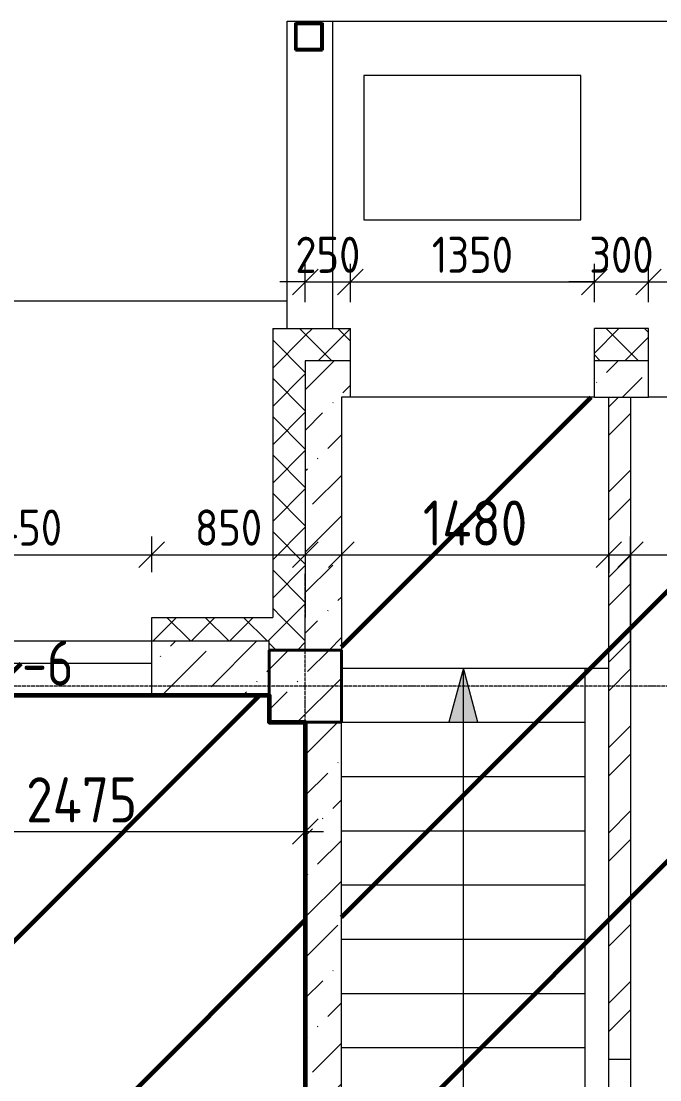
# Model space of a CAD drawing. Header units: millimetres. Extents: x -56773 to 323062, y -262288 to 76460.
# Drawn here: x 8511 to 12046, y -41638 to -35780 of the extents above; entities that cross this region are included whole.
import ezdxf

# ---------------------------------------------------------------- set-up
doc = ezdxf.new("R2010")
doc.units = ezdxf.units.MM
doc.linetypes.add('ADSK_Линия сетки', pattern=[25, 20, -2.5, 0, -2.5])
for name, color, linetype, lineweight in [('1.1) Шлифовка потолка', 5, 'Continuous', 60), ('3.1 Штукатурка внешн стен', 5, 'Continuous', 60), ('Лестницы', 7, 'Continuous', 9), ('Марки', 7, 'Continuous', 20), ('Несущие колонны', 7, 'Continuous', 18), ('Оси', 7, 'Continuous', 9), ('Перекрытие', 7, 'Continuous', 18), ('Размеры', 7, 'Continuous', 9), ('Стены внутренние', 7, 'Continuous', 18), ('Стены наружные', 7, 'Continuous', 18), ('Стены несущие', 7, 'Continuous', 30), ('Стены отделка', 7, 'Continuous', 30), ('Стены штриховка', 7, 'Continuous', 9), ('Стрелки вверх', 7, 'Continuous', 18)]:
    doc.layers.add(name, color=color, linetype=linetype, lineweight=lineweight)
doc.styles.add('GOST Common_2', font='', dxfattribs={"width": 0.9, "height": 250})
doc.styles.add('GOST Common_3', font='', dxfattribs={"width": 0.9, "height": 200})
doc.styles.add('GOST Common_5', font='', dxfattribs={"width": 0.85, "height": 250})
doc.styles.get('GOST Common_2').set_extended_font_data('GOST Common')
doc.styles.get('GOST Common_3').set_extended_font_data('GOST Common')
doc.styles.get('GOST Common_5').set_extended_font_data('GOST Common')
doc.dimstyles.new('ADSK_Основной_2_0', dxfattribs={"dimscale": 304.8, "dimtxt": 201.142999, "dimasz": 0.463911, "dimexe": 0.328084, "dimexo": 0.328084, "dimgap": 0.164042, "dimtad": 1, "dimdec": 3, "dimrnd": 0.001, "dimdsep": 46, "dimtxsty": 'GOST Common_3', "dimblk1": 'OBLIQUE', "dimblk2": 'OBLIQUE', "dimsah": 1, "dimcen": 0.09, "dimdle": 0.328084, "dimazin": 2, "dimtfac": 1, "dimtdec": 4, "dimtix": 1, "dimtmove": 0, "dimatfit": 3, "dimfxl": 1, "dimtvp": 1, "dimtolj": 1, "dimtzin": 0, "dimlwd": 20, "dimlwe": 20, "dimarcsym": 2})
doc.dimstyles.new('ADSK_Основной_2_0_3', dxfattribs={"dimscale": 304.8, "dimtxt": 201.142999, "dimasz": 0.463911, "dimexe": 0.328084, "dimexo": 0.328084, "dimgap": 0.164042, "dimtad": 1, "dimdec": 3, "dimrnd": 0.001, "dimdsep": 46, "dimtxsty": 'GOST Common_2', "dimblk1": 'OBLIQUE', "dimblk2": 'OBLIQUE', "dimsah": 1, "dimcen": 0.09, "dimdle": 0.328084, "dimazin": 2, "dimtfac": 1, "dimtdec": 4, "dimtix": 1, "dimtmove": 0, "dimatfit": 3, "dimfxl": 1, "dimtvp": 1, "dimtolj": 1, "dimtzin": 0, "dimlwd": 20, "dimlwe": 20, "dimarcsym": 2})
pattern_1 = [(45, (1283.93, -48864.63), (84.1895, 308.696), [396.875, -79.375, 3.353, -76.022])]
pattern_2 = [(45, (1283.93, -48864.63), (-106.066, 106.066), []), (135, (1283.93, -48864.63), (-106.066, -106.066), [])]

# ---------------------------------------------------------------- blocks, each defined once
blk = doc.blocks.new('ADSK_КолоннаЖБ_Прямоугольная - 400x400 мм-1807143-Кладочный план 1-го этажа')
at = {"layer": 'Несущие колонны', "lineweight": 40}
for p, q in [((-200, 200), (200, 200)), ((-200, -200), (-200, 200)), ((200, 200), (200, -200)), ((200, -200), (-200, -200))]:
    blk.add_line(p, q, dxfattribs=at)
blk = doc.blocks.new('Труба квадратного сечения _ТУ 36-2287-80_-Колонна - труба160x5-3371741-Кладочный план 1-го этажа')
at = {"layer": 'Несущие колонны', "lineweight": 40}
for p, q in [((80, 80), (-70, 80)), ((-70, 80), (-70, -70)), ((-65, -65), (-65, 75)), ((-65, 75), (75, 75)), ((75, 75), (75, -65)), ((80, -70), (80, 80)), ((-70, -70), (80, -70)), ((75, -65), (-65, -65))]:
    blk.add_line(p, q, dxfattribs=at)
blk = doc.blocks.new('_Oblique')
at = {"color": 0, "linetype": 'ByBlock', "lineweight": -2}
blk.add_line((-0.5, -0.5), (0.5, 0.5), dxfattribs=at)
blk = doc.blocks.new('*D4187')
at = {"layer": 'Defpoints', "color": 0, "transparency": 16777216}
for p in [(9233.9, -38732.1), (7783.9, -38911.1), (9233.9, -38929)]:
    blk.add_point(p, dxfattribs=at)
at = {"layer": 'Размеры', "color": 0, "lineweight": 20, "transparency": 16777216}
for p, q in [((7783.9, -38811.1), (7783.9, -38632.1)), ((9233.9, -38829), (9233.9, -38632.1)), ((7683.9, -38732.1), (9333.9, -38732.1))]:
    blk.add_line(p, q, dxfattribs=at)
at = {"layer": 'Размеры', "color": 0, "lineweight": 20, "transparency": 16777216, "xscale": 141.4, "yscale": 141.4, "zscale": 141.4, "rotation": 180}
blk.add_blockref('_Oblique', (7783.9, -38732.1), dxfattribs=at)
at = {"layer": 'Размеры', "color": 0, "lineweight": 20, "transparency": 16777216, "xscale": 141.4, "yscale": 141.4, "zscale": 141.4}
blk.add_blockref('_Oblique', (9233.9, -38732.1), dxfattribs=at)
at = {"layer": 'Размеры', "color": 0, "lineweight": 9, "transparency": 16777216, "insert": (8508.9, -38582.1), "char_height": 200, "width": 580.928, "attachment_point": 5, "style": 'GOST Common_3'}
blk.add_mtext('\\A1;1450', dxfattribs=at)
blk = doc.blocks.new('*D4188')
at = {"layer": 'Defpoints', "color": 0, "transparency": 16777216}
for p in [(10083.9, -38632.1), (10083.9, -38732.1), (9233.9, -38929)]:
    blk.add_point(p, dxfattribs=at)
at = {"layer": 'Размеры', "color": 0, "lineweight": 20, "transparency": 16777216}
for p, q in [((9233.9, -38829), (9233.9, -38632.1)), ((9133.9, -38732.1), (10183.9, -38732.1)), ((10083.9, -38732.1), (10083.9, -38832.1))]:
    blk.add_line(p, q, dxfattribs=at)
at = {"layer": 'Размеры', "color": 0, "lineweight": 20, "transparency": 16777216, "xscale": 141.4, "yscale": 141.4, "zscale": 141.4, "rotation": 180}
blk.add_blockref('_Oblique', (9233.9, -38732.1), dxfattribs=at)
at = {"layer": 'Размеры', "color": 0, "lineweight": 20, "transparency": 16777216, "xscale": 141.4, "yscale": 141.4, "zscale": 141.4}
blk.add_blockref('_Oblique', (10083.9, -38732.1), dxfattribs=at)
at = {"layer": 'Размеры', "color": 0, "lineweight": 9, "transparency": 16777216, "insert": (9658.9, -38582.1), "char_height": 200, "width": 454.106, "attachment_point": 5, "style": 'GOST Common_3'}
blk.add_mtext('\\A1;850', dxfattribs=at)
blk = doc.blocks.new('*D4211')
at = {"layer": 'Defpoints', "color": 0, "transparency": 16777216}
for p in [(10333.9, -37222.5), (10083.9, -37433.8), (10333.9, -37433.8)]:
    blk.add_point(p, dxfattribs=at)
at = {"layer": 'Размеры', "color": 0, "lineweight": 20, "transparency": 16777216}
for p, q in [((10083.9, -37333.8), (10083.9, -37122.5)), ((10333.9, -37333.8), (10333.9, -37122.5)), ((10083.9, -37222.5), (9942.5, -37222.5)), ((10083.9, -37222.5), (10333.9, -37222.5)), ((10333.9, -37222.5), (10475.3, -37222.5))]:
    blk.add_line(p, q, dxfattribs=at)
at = {"layer": 'Размеры', "color": 0, "lineweight": 20, "transparency": 16777216, "xscale": 141.4, "yscale": 141.4, "zscale": 141.4}
blk.add_blockref('_Oblique', (10083.9, -37222.5), dxfattribs=at)
at = {"layer": 'Размеры', "color": 0, "lineweight": 20, "transparency": 16777216, "xscale": 141.4, "yscale": 141.4, "zscale": 141.4, "rotation": 180}
blk.add_blockref('_Oblique', (10333.9, -37222.5), dxfattribs=at)
at = {"layer": 'Размеры', "color": 0, "lineweight": 9, "transparency": 16777216, "insert": (10208.9, -37072.5), "char_height": 200, "width": 454.106, "attachment_point": 5, "style": 'GOST Common_3'}
blk.add_mtext('\\A1;250', dxfattribs=at)
blk = doc.blocks.new('*D4212')
at = {"layer": 'Defpoints', "color": 0, "transparency": 16777216}
for p in [(11683.9, -37222.5), (10333.9, -37433.8), (11683.9, -37433.8)]:
    blk.add_point(p, dxfattribs=at)
at = {"layer": 'Размеры', "color": 0, "lineweight": 20, "transparency": 16777216}
for p, q in [((10333.9, -37333.8), (10333.9, -37122.5)), ((11683.9, -37333.8), (11683.9, -37122.5)), ((10233.9, -37222.5), (11783.9, -37222.5))]:
    blk.add_line(p, q, dxfattribs=at)
at = {"layer": 'Размеры', "color": 0, "lineweight": 20, "transparency": 16777216, "xscale": 141.4, "yscale": 141.4, "zscale": 141.4, "rotation": 180}
blk.add_blockref('_Oblique', (10333.9, -37222.5), dxfattribs=at)
at = {"layer": 'Размеры', "color": 0, "lineweight": 20, "transparency": 16777216, "xscale": 141.4, "yscale": 141.4, "zscale": 141.4}
blk.add_blockref('_Oblique', (11683.9, -37222.5), dxfattribs=at)
at = {"layer": 'Размеры', "color": 0, "lineweight": 9, "transparency": 16777216, "insert": (11008.9, -37072.5), "char_height": 200, "width": 560.473, "attachment_point": 5, "style": 'GOST Common_3'}
blk.add_mtext('\\A1;1350', dxfattribs=at)
blk = doc.blocks.new('*D4213')
at = {"layer": 'Defpoints', "color": 0, "transparency": 16777216}
for p in [(11983.9, -37222.5), (11683.9, -37433.8), (11983.9, -37433.8)]:
    blk.add_point(p, dxfattribs=at)
at = {"layer": 'Размеры', "color": 0, "lineweight": 20, "transparency": 16777216}
for p, q in [((11683.9, -37333.8), (11683.9, -37122.5)), ((11983.9, -37333.8), (11983.9, -37122.5)), ((11683.9, -37222.5), (11542.5, -37222.5)), ((11683.9, -37222.5), (11983.9, -37222.5)), ((11983.9, -37222.5), (12125.3, -37222.5))]:
    blk.add_line(p, q, dxfattribs=at)
at = {"layer": 'Размеры', "color": 0, "lineweight": 20, "transparency": 16777216, "xscale": 141.4, "yscale": 141.4, "zscale": 141.4}
blk.add_blockref('_Oblique', (11683.9, -37222.5), dxfattribs=at)
at = {"layer": 'Размеры', "color": 0, "lineweight": 20, "transparency": 16777216, "xscale": 141.4, "yscale": 141.4, "zscale": 141.4, "rotation": 180}
blk.add_blockref('_Oblique', (11983.9, -37222.5), dxfattribs=at)
at = {"layer": 'Размеры', "color": 0, "lineweight": 9, "transparency": 16777216, "insert": (11833.9, -37072.5), "char_height": 200, "width": 454.106, "attachment_point": 5, "style": 'GOST Common_3'}
blk.add_mtext('\\A1;300', dxfattribs=at)
blk = doc.blocks.new('*D4214')
at = {"layer": 'Defpoints', "color": 0, "transparency": 16777216}
for p in [(13883.9, -37222.5), (11983.9, -37433.8), (13883.9, -37433.8)]:
    blk.add_point(p, dxfattribs=at)
at = {"layer": 'Размеры', "color": 0, "lineweight": 20, "transparency": 16777216}
for p, q in [((11983.9, -37333.8), (11983.9, -37122.5)), ((13883.9, -37333.8), (13883.9, -37122.5)), ((11883.9, -37222.5), (13983.9, -37222.5))]:
    blk.add_line(p, q, dxfattribs=at)
at = {"layer": 'Размеры', "color": 0, "lineweight": 20, "transparency": 16777216, "xscale": 141.4, "yscale": 141.4, "zscale": 141.4, "rotation": 180}
blk.add_blockref('_Oblique', (11983.9, -37222.5), dxfattribs=at)
at = {"layer": 'Размеры', "color": 0, "lineweight": 20, "transparency": 16777216, "xscale": 141.4, "yscale": 141.4, "zscale": 141.4}
blk.add_blockref('_Oblique', (13883.9, -37222.5), dxfattribs=at)
at = {"layer": 'Размеры', "color": 0, "lineweight": 9, "transparency": 16777216, "insert": (12933.9, -37072.5), "char_height": 200, "width": 560.473, "attachment_point": 5, "style": 'GOST Common_3'}
blk.add_mtext('\\A1;1900', dxfattribs=at)
blk = doc.blocks.new('*D3763')
at = {"layer": 'Defpoints', "color": 0, "transparency": 16777216}
for p in [(13683.9, -38632.1), (13683.9, -38732.1), (11883.9, -39459.7)]:
    blk.add_point(p, dxfattribs=at)
at = {"layer": 'Размеры', "color": 0, "lineweight": 20, "transparency": 16777216}
for p, q in [((11883.9, -39359.7), (11883.9, -38632.1)), ((11783.9, -38732.1), (13783.9, -38732.1)), ((13683.9, -38732.1), (13683.9, -38832.1))]:
    blk.add_line(p, q, dxfattribs=at)
at = {"layer": 'Размеры', "color": 0, "lineweight": 20, "transparency": 16777216, "xscale": 141.4, "yscale": 141.4, "zscale": 141.4, "rotation": 180}
blk.add_blockref('_Oblique', (11883.9, -38732.1), dxfattribs=at)
at = {"layer": 'Размеры', "color": 0, "lineweight": 20, "transparency": 16777216, "xscale": 141.4, "yscale": 141.4, "zscale": 141.4}
blk.add_blockref('_Oblique', (13683.9, -38732.1), dxfattribs=at)
at = {"layer": 'Размеры', "color": 0, "lineweight": 9, "transparency": 16777216, "insert": (12783.9, -38557.1), "char_height": 250, "width": 560.473, "attachment_point": 5, "style": 'GOST Common_2'}
blk.add_mtext('\\A1;1800', dxfattribs=at)
blk = doc.blocks.new('*D3764')
at = {"layer": 'Defpoints', "color": 0, "transparency": 16777216}
for p in [(10283.9, -38632.1), (11763.9, -38632.1), (11763.9, -38732.1)]:
    blk.add_point(p, dxfattribs=at)
at = {"layer": 'Размеры', "color": 0, "lineweight": 20, "transparency": 16777216}
for p, q in [((10183.9, -38732.1), (11863.9, -38732.1)), ((10283.9, -38732.1), (10283.9, -38832.1)), ((11763.9, -38732.1), (11763.9, -38832.1))]:
    blk.add_line(p, q, dxfattribs=at)
at = {"layer": 'Размеры', "color": 0, "lineweight": 20, "transparency": 16777216, "xscale": 141.4, "yscale": 141.4, "zscale": 141.4, "rotation": 180}
blk.add_blockref('_Oblique', (10283.9, -38732.1), dxfattribs=at)
at = {"layer": 'Размеры', "color": 0, "lineweight": 20, "transparency": 16777216, "xscale": 141.4, "yscale": 141.4, "zscale": 141.4}
blk.add_blockref('_Oblique', (11763.9, -38732.1), dxfattribs=at)
at = {"layer": 'Размеры', "color": 0, "lineweight": 9, "transparency": 16777216, "insert": (11023.9, -38557.1), "char_height": 250, "width": 580.928, "attachment_point": 5, "style": 'GOST Common_2'}
blk.add_mtext('\\A1;1480', dxfattribs=at)
blk = doc.blocks.new('*D3771')
at = {"layer": 'Defpoints', "color": 0, "transparency": 16777216}
for p in [(7608.9, -40163.9), (10083.9, -40163.9), (10083.9, -40263.9)]:
    blk.add_point(p, dxfattribs=at)
at = {"layer": 'Размеры', "color": 0, "lineweight": 20, "transparency": 16777216}
for p, q in [((7508.9, -40263.9), (10183.9, -40263.9)), ((7608.9, -40263.9), (7608.9, -40363.9)), ((10083.9, -40263.9), (10083.9, -40363.9))]:
    blk.add_line(p, q, dxfattribs=at)
at = {"layer": 'Размеры', "color": 0, "lineweight": 20, "transparency": 16777216, "xscale": 141.4, "yscale": 141.4, "zscale": 141.4, "rotation": 180}
blk.add_blockref('_Oblique', (7608.9, -40263.9), dxfattribs=at)
at = {"layer": 'Размеры', "color": 0, "lineweight": 20, "transparency": 16777216, "xscale": 141.4, "yscale": 141.4, "zscale": 141.4}
blk.add_blockref('_Oblique', (10083.9, -40263.9), dxfattribs=at)
at = {"layer": 'Размеры', "color": 0, "lineweight": 9, "transparency": 16777216, "insert": (8846.4, -40088.9), "char_height": 250, "width": 625.93, "attachment_point": 5, "style": 'GOST Common_2'}
blk.add_mtext('\\A1;2475', dxfattribs=at)

msp = doc.modelspace()

# ---------------------------------------------------------------- hatches: boundary and pattern name
at = {"layer": '1.1) Шлифовка потолка', "transparency": 33554687}
h = msp.add_hatch(dxfattribs=at)
h.set_pattern_fill('ANSI31', color=5, scale=333)
h.set_pattern_definition([(45, (1274.6, 201448.7), (-747.6063, 747.6063), [])])
h.paths.add_polyline_path([(10283.9343, -46060.0624), (13683.9343, -46060.0624), (13683.9343, -37860.0624), (10283.9343, -37860.0624)])
h = msp.add_hatch(dxfattribs=at)
h.set_pattern_fill('ANSI31', color=5, scale=333)
h.paths.add_polyline_path([(43008.9343, -43759.6624), (41008.9343, -43759.6624), (41008.9343, -45259.6624), (41283.9343, -45259.6624), (41308.9343, -45259.6624), (41308.9343, -46034.6624), (43008.9343, -46034.6624)], flags=17)
h.paths.add_polyline_path([(40608.9343, -43934.6624), (38333.9343, -43934.6624), (38333.9343, -44809.6624), (38208.9343, -44809.6624), (38208.9343, -43609.6624), (38333.9343, -43609.6624), (38333.9343, -43634.6624), (40533.9343, -43634.6624), (40533.9343, -43459.6624), (40658.9343, -43459.6624), (40658.9343, -43634.6624), (43008.9343, -43634.6624), (43008.9343, -42359.6624), (40658.9343, -42359.6624), (40658.9343, -42559.6624), (40533.9343, -42559.6624), (40533.9343, -42359.6624), (39633.9343, -42359.6624), (39583.9343, -42359.6624), (39558.9343, -42359.6624), (39558.9343, -42184.6624), (38333.9343, -42184.6624), (38333.9343, -42709.6624), (38208.9343, -42709.6624), (38208.9343, -40784.6624), (38333.9343, -40784.6624), (38333.9343, -42059.6624), (41283.9343, -42059.6624), (41283.9343, -41859.6624), (41333.9343, -41859.6624), (41333.9343, -42059.6624), (43008.9343, -42059.6624), (43008.9343, -40909.6624), (41333.9343, -40909.6624), (41333.9343, -41119.6624), (41283.9343, -41119.6624), (41283.9343, -40709.6624), (41333.9343, -40709.6624), (41333.9343, -40859.6624), (43008.9343, -40859.6624), (43008.9343, -39734.6624), (41333.9343, -39734.6624), (41333.9343, -39969.6624), (41283.9343, -39969.6624), (41283.9343, -39709.6624), (41283.9343, -39659.6624), (40883.9343, -39659.6624), (40883.9343, -39509.6624), (40283.9343, -39509.6624), (38683.9343, -39509.6624), (38333.9343, -39509.6624), (38333.9343, -39884.6624), (38208.9343, -39884.6624), (38208.9343, -39509.6624), (37483.9343, -39509.6624), (35883.9343, -39509.6624), (35808.9343, -39509.6624), (35808.9343, -45209.6624), (35808.9343, -46034.6624), (38208.9343, -46034.6624), (38208.9343, -46009.6624), (38333.9343, -46009.6624), (38333.9343, -46034.6624), (40608.9343, -46034.6624)])
h.paths.add_polyline_path([(35683.9343, -39509.6624), (35283.9343, -39509.6624), (35283.9343, -39659.6624), (34883.9343, -39659.6624), (34883.9343, -39509.6624), (34283.9343, -39509.6624), (32683.9343, -39509.6624), (31883.9343, -39509.6624), (31883.9343, -40259.6624), (31758.9343, -40259.6624), (31758.9343, -39509.6624), (31408.9343, -39509.6624), (31408.9343, -39260.0253), (29958.9343, -39260.0253), (29958.9343, -39509.6624), (29408.9343, -39509.6624), (29408.9343, -40109.6624), (29283.9343, -40109.6624), (29283.9343, -39659.6624), (28883.9343, -39659.6624), (28883.9343, -39509.6624), (28283.9343, -39509.6624), (26683.9343, -39509.6624), (26258.9343, -39509.6624), (26258.9343, -44034.6624), (26133.9343, -44034.6624), (26133.9343, -39509.6624), (25483.9343, -39509.6624), (23883.9343, -39509.6624), (23283.9343, -39509.6624), (23283.9343, -39659.6624), (23008.9343, -39659.6624), (23008.9343, -39831.6624), (22883.9343, -39831.6624), (22883.9343, -39659.6624), (22883.9343, -39509.6624), (22283.9343, -39509.6624), (20683.9343, -39509.6624), (19483.9343, -39509.6624), (17883.9343, -39509.6624), (17283.9343, -39509.6624), (17283.9343, -39659.6624), (17283.9343, -45184.6624), (17958.9343, -45184.6624), (17958.9343, -46034.6624), (22208.9343, -46034.6624), (22208.9343, -45184.6624), (22883.9343, -45184.6624), (22883.9343, -40931.6624), (23008.9343, -40931.6624), (23008.9343, -41031.6624), (23183.9343, -41031.6624), (23183.9343, -43384.6624), (23408.9343, -43384.6624), (23408.9343, -43509.6624), (23183.9343, -43509.6624), (23183.9343, -45009.6624), (24683.9343, -45009.6624), (24683.9343, -43509.6624), (24308.9343, -43509.6624), (24308.9343, -43384.6624), (24808.9343, -43384.6624), (24808.9343, -45184.6624), (26133.9343, -45184.6624), (26133.9343, -45034.6624), (26258.9343, -45034.6624), (26258.9343, -45184.6624), (26673.9343, -45184.6624), (26738.9343, -45184.6624), (31758.9343, -45184.6624), (31758.9343, -44334.6624), (31883.9343, -44334.6624), (31883.9343, -45009.6624), (33883.9343, -45009.6624), (33883.9343, -43259.6624), (31883.9343, -43259.6624), (31883.9343, -43334.6624), (31758.9343, -43334.6624), (31758.9343, -43084.6624), (31883.9343, -43084.6624), (31883.9343, -43134.6624), (34008.9343, -43134.6624), (34008.9343, -45184.6624), (35683.9343, -45184.6624)])
h.paths.add_polyline_path([(31883.9343, -42134.6624), (31758.9343, -42134.6624), (31758.9343, -42084.6624), (29408.9343, -42084.6624), (29408.9343, -42644.6624), (29208.9343, -42644.6624), (29208.9343, -42519.6624), (29283.9343, -42519.6624), (29283.9343, -41559.6624), (29408.9343, -41559.6624), (29408.9343, -41959.6624), (31758.9343, -41959.6624), (31758.9343, -41409.6624), (31883.9343, -41409.6624)], flags=16)
h.paths.add_polyline_path([(28308.9343, -42644.6624), (28246.4343, -42644.6624), (28246.4343, -42519.6624), (28308.9343, -42519.6624)], flags=16)
h.paths.add_polyline_path([(28283.9343, -42619.6624), (28271.4343, -42619.6624), (28271.4343, -42544.6624), (28283.9343, -42544.6624)], flags=0)
h.paths.add_polyline_path([(17158.9343, -39659.6624), (16883.9343, -39659.6624), (16883.9343, -39509.6624), (16283.9343, -39509.6624), (16283.9343, -39659.6624), (15883.9343, -39659.6624), (15883.9343, -39509.6624), (13883.9343, -39509.6624), (13883.9343, -45184.6624), (14683.9343, -45184.6624), (14683.9343, -45909.6624), (14758.9343, -45909.6624), (14758.9343, -46034.6624), (15808.9343, -46034.6624), (15808.9343, -45909.6624), (15858.9343, -45909.6624), (15858.9343, -45184.6624), (17158.9343, -45184.6624)])
h.paths.add_polyline_path([(7483.9343, -42089.6624), (7608.9343, -42089.6624), (7608.9343, -42459.6624), (10083.9343, -42459.6624), (10083.9343, -39659.6624), (9883.9343, -39659.6624), (9883.9343, -39509.6624), (9233.9343, -39509.6624), (9233.9343, -39335.0253), (7783.9343, -39335.0253), (7783.9343, -39509.6624), (7608.9343, -39509.6624), (7608.9343, -40889.6624), (7483.9343, -40889.6624), (7483.9343, -39509.6624), (6483.9343, -39509.6624), (4883.9343, -39509.6624), (4283.9343, -39509.6624), (4283.9343, -39659.6624), (3883.9343, -39659.6624), (3883.9343, -39509.6624), (3783.9343, -39509.6624), (3783.9343, -43734.6624), (5708.9343, -43734.6624), (5708.9343, -44024.6624), (5583.9343, -44024.6624), (5583.9343, -43859.6624), (3963.9343, -43859.6624), (3963.9343, -45184.6624), (4358.9343, -45184.6624), (4358.9343, -45909.6624), (4458.9343, -45909.6624), (4458.9343, -46034.6624), (5458.9343, -46034.6624), (5458.9343, -45909.6624), (5583.9343, -45909.6624), (5583.9343, -45024.6624), (5708.9343, -45024.6624), (5708.9343, -45184.6624), (7483.9343, -45184.6624), (7483.9343, -43959.6624), (7608.9343, -43959.6624), (7608.9343, -45084.6624), (9808.9343, -45084.6624), (9808.9343, -42584.6624), (7608.9343, -42584.6624), (7608.9343, -42759.6624), (7483.9343, -42759.6624)])
h.paths.add_polyline_path([(-279.9231, -39035.8771), (34.3626, -39035.8771), (34.3626, -38735.8771), (-279.9231, -38735.8771)], flags=9)
at = {"layer": 'Несущие колонны', "lineweight": 9}
h = msp.add_hatch(dxfattribs=at)
h.set_pattern_fill('FP_3', color=256, style=0, pattern_type=2)
h.set_pattern_definition([(45, (1283.93, -48864.63), (-224.5064, 224.5064), []), (45, (1508.44, -48864.63), (-224.5064, 224.5064), [396.875, -79.375, 3.353, -76.022])])
h.paths.add_polyline_path([(10283.9343, -39659.6624), (10283.9343, -39259.6624), (9883.9343, -39259.6624), (9883.9343, -39659.6624), (10083.9343, -39659.6624)])
at = {"layer": 'Стены внутренние', "lineweight": 9}
h = msp.add_hatch(dxfattribs=at)
h.set_pattern_fill('FP_5', color=256, style=0, pattern_type=2)
h.set_pattern_definition([(45, (1283.93, -48864.63), (-235.732, 235.732), []), (45, (1441.1, -48864.63), (-235.732, 235.732), [])])
h.paths.add_polyline_path([(11763.9343, -41524.2522), (11883.9343, -41524.2522), (11883.9343, -37859.6624), (11763.9343, -37859.6624), (11763.9343, -40973.4427)])
h = msp.add_hatch(dxfattribs=at)
h.set_pattern_fill('FP_1', color=256, style=0, pattern_type=2)
h.set_pattern_definition(pattern_1)
h.paths.add_polyline_path([(6483.9343, -39509.6624), (7783.9343, -39509.6624), (7783.9343, -39209.6624), (6483.9343, -39210.6624)])
h.paths.add_polyline_path([(9233.9343, -39509.6624), (9883.9343, -39509.6624), (9883.9343, -39209.6624), (9233.9343, -39209.6624)])
h.paths.add_polyline_path([(1683.9343, -39509.6624), (1683.9343, -39210.6624), (483.9343, -39210.6624), (483.9343, -39509.6624)])
h.paths.add_polyline_path([(-716.0657, -39509.6624), (-716.0657, -39210.6624), (-1666.0657, -39209.6624), (-1666.0657, -39509.6624), (-1250.418, -39509.6624)])
h.paths.add_polyline_path([(4883.9343, -39509.6624), (4883.9343, -39210.6624), (4283.9343, -39209.6624), (4283.9343, -39509.6624)])
h.paths.add_polyline_path([(3783.9343, -39509.6624), (3883.9343, -39509.6624), (3883.9343, -39209.6624), (3283.9343, -39210.6624), (3283.9343, -39509.6624), (3758.9343, -39509.6624)])
at = {"layer": 'Стены наружные', "lineweight": 9}
h = msp.add_hatch(dxfattribs=at)
h.set_pattern_fill('FP_4', color=256, style=0, pattern_type=2)
h.set_pattern_definition(pattern_2)
h.paths.add_polyline_path([(9903.9343, -39079.6624), (10083.9343, -39079.6624), (10083.9343, -37479.6624), (9903.9343, -37479.6624), (9903.9343, -38397.1072)])
h = msp.add_hatch(dxfattribs=at)
h.set_pattern_fill('FP_4', color=256, style=0, pattern_type=2)
h.set_pattern_definition(pattern_2)
h.paths.add_polyline_path([(10333.9343, -37659.6624), (10333.9343, -37479.6624), (10083.9343, -37479.6624), (10083.9343, -37659.6624)])
h.paths.add_polyline_path([(14063.9343, -37659.6624), (14063.9343, -37479.6624), (13533.9343, -37479.6624), (13533.9343, -37659.6624), (13883.9343, -37659.6624)])
h.paths.add_polyline_path([(11683.9343, -37659.6624), (11983.9343, -37659.6624), (11983.9343, -37479.6624), (11683.9343, -37479.6624)])
h = msp.add_hatch(dxfattribs=at)
h.set_pattern_fill('FP_1', color=256, style=0, pattern_type=2)
h.set_pattern_definition(pattern_1)
h.paths.add_polyline_path([(13533.9343, -37859.6624), (13883.9343, -37859.6624), (13883.9343, -37659.6624), (13533.9343, -37659.6624)])
h.paths.add_polyline_path([(11763.9343, -37859.6624), (11983.9343, -37859.6624), (11983.9343, -37659.6624), (11683.9343, -37659.6624), (11683.9343, -37859.6624)])
h.paths.add_polyline_path([(10283.9343, -37859.6624), (10333.9343, -37859.6624), (10333.9343, -37659.6624), (10083.9343, -37659.6624), (10083.9343, -37859.6624)])
h = msp.add_hatch(dxfattribs=at)
h.set_pattern_fill('FP_1', color=256, style=0, pattern_type=2)
h.set_pattern_definition(pattern_1)
h.paths.add_polyline_path([(10283.9343, -46259.6624), (10283.9343, -45659.6624), (10083.9343, -45659.6624), (10083.9343, -46259.6624)])
h.paths.add_polyline_path([(10283.9343, -45259.6624), (10283.9343, -39659.6624), (10083.9343, -39659.6624), (10083.9343, -45259.6624)])
h.paths.add_polyline_path([(10283.9343, -39259.6624), (10283.9343, -37859.6624), (10083.9343, -37859.6624), (10083.9343, -39259.6624)])
h = msp.add_hatch(dxfattribs=at)
h.set_pattern_fill('FP_4', color=256, style=0, pattern_type=2)
h.set_pattern_definition(pattern_2)
h.paths.add_polyline_path([(9883.9343, -39209.6624), (9883.9343, -39079.6624), (9233.9343, -39079.6624), (9233.9343, -39209.6624)])
h.paths.add_polyline_path([(7783.9343, -39209.6624), (7783.9343, -39079.6624), (6433.9343, -39079.6624), (6433.9343, -39209.6624)])
h.paths.add_polyline_path([(-666.0657, -39209.6624), (-666.0657, -39079.6624), (-1666.0657, -39079.6624), (-1666.0657, -39209.6624), (-1250.418, -39209.6624)])
h.paths.add_polyline_path([(3883.9343, -39209.6624), (4933.9343, -39209.6624), (4933.9343, -39079.6624), (3233.9343, -39079.6624), (3233.9343, -39209.6624)])
h.paths.add_polyline_path([(1733.9343, -39209.6624), (1733.9343, -39079.6624), (433.9343, -39079.6624), (433.9343, -39209.6624)])
h = msp.add_hatch(dxfattribs=at)
h.set_pattern_fill('FP_4', color=256, style=0, pattern_type=2)
h.set_pattern_definition(pattern_2)
h.paths.add_polyline_path([(10083.9343, -39259.6624), (10083.9343, -39079.6624), (9883.9343, -39079.6624), (9883.9343, -39259.6624)])
at = {"layer": 'Стрелки вверх'}
msp.add_hatch(color=256, dxfattribs=at).paths.add_polyline_path([(11039.3191, -39659.6624), (10958.9343, -39359.6624), (10878.5496, -39659.6624)])

# ---------------------------------------------------------------- linework, layer by layer
at = {"layer": '3.1 Штукатурка внешн стен'}
msp.add_lwpolyline([(-1766.0657, -38879.6624), (-1966.0657, -38879.6624), (-1966.0657, -39259.6624), (-2116.0657, -39259.6624), (-2116.0657, -39659.6624), (-1716.0657, -39659.6624), (-1716.0657, -39509.6624), (3883.9343, -39509.6624), (3883.9343, -39659.6624), (4283.9343, -39659.6624), (4283.9343, -39509.6624), (9883.9343, -39509.6624), (9883.9343, -39659.6624), (10083.9343, -39659.6624), (10083.9343, -45259.6624), (9883.9343, -45259.6624), (9883.9343, -45659.6624), (10083.9343, -45659.6624), (10083.9343, -46259.6624), (11933.9343, -46259.6624)], dxfattribs=at)
at = {"layer": 'Лестницы'}
for p, q in [((11683.9343, -37859.6624), (10333.9343, -37859.6624)), ((10283.9343, -39359.6624), (11633.9343, -39359.6624)), ((10283.9343, -39359.6624), (11633.9343, -39359.6624)), ((11633.9343, -39359.6624), (11763.9343, -39359.6624)), ((11633.9343, -39659.6624), (11633.9343, -39359.6624)), ((10283.9343, -39659.6624), (11633.9343, -39659.6624)), ((10283.9343, -39659.6624), (11633.9343, -39659.6624)), ((11633.9343, -39959.6624), (11633.9343, -39659.6624)), ((10283.9343, -39959.6624), (11633.9343, -39959.6624)), ((10283.9343, -39959.6624), (11633.9343, -39959.6624)), ((11633.9343, -40259.6624), (11633.9343, -39959.6624)), ((10283.9343, -40259.6624), (11633.9343, -40259.6624)), ((10283.9343, -40259.6624), (11633.9343, -40259.6624)), ((11633.9343, -40559.6624), (11633.9343, -40259.6624)), ((10283.9343, -40559.6624), (11633.9343, -40559.6624)), ((10283.9343, -40559.6624), (11633.9343, -40559.6624)), ((11633.9343, -40859.6624), (11633.9343, -40559.6624)), ((10283.9343, -40859.6624), (11633.9343, -40859.6624)), ((10283.9343, -40859.6624), (11633.9343, -40859.6624)), ((11633.9343, -41159.6624), (11633.9343, -40859.6624)), ((10283.9343, -41159.6624), (11633.9343, -41159.6624)), ((10283.9343, -41159.6624), (11633.9343, -41159.6624)), ((11633.9343, -41459.6624), (11633.9343, -41159.6624)), ((10283.9343, -41459.6624), (11633.9343, -41459.6624)), ((10283.9343, -41459.6624), (11633.9343, -41459.6624)), ((11633.9343, -41759.6624), (11633.9343, -41459.6624))]:
    msp.add_line(p, q, dxfattribs=at)
at = {"layer": 'Несущие колонны', "lineweight": 9}
for p, q in [((10083.9343, -39259.6624), (9883.9343, -39259.6624)), ((9883.9343, -39659.6624), (9883.9343, -39259.6624)), ((10283.9343, -39259.6624), (10083.9343, -39259.6624)), ((10283.9343, -39259.6624), (10283.9343, -39659.6624)), ((10083.9343, -39659.6624), (9883.9343, -39659.6624)), ((10283.9343, -39659.6624), (10083.9343, -39659.6624))]:
    msp.add_line(p, q, dxfattribs=at)
at = {"layer": 'Оси', "linetype": 'ADSK_Линия сетки', "lineweight": 5}
for p, q in [((10083.9343, -59838.5137), (10083.9343, -38837.1863)), ((63681.4538, -39459.6624), (-23956.1623, -39459.6624))]:
    msp.add_line(p, q, dxfattribs=at)
at = {"layer": 'Перекрытие'}
for p, q in [((10233.9343, -35779.6624), (13633.9343, -35779.6624)), ((11608.9343, -36079.6624), (10408.9343, -36079.6624)), ((10408.9343, -36079.6624), (10408.9343, -36879.6624)), ((11608.9343, -36879.6624), (11608.9343, -36079.6624)), ((10408.9343, -36879.6624), (11608.9343, -36879.6624)), ((9983.9343, -37329.6624), (7703.9343, -37329.6624)), ((13533.9343, -37859.6624), (11983.9343, -37859.6624)), ((7783.9343, -39209.6624), (9233.9343, -39209.6624)), ((9233.9343, -39335.0253), (7783.9343, -39335.0253))]:
    msp.add_line(p, q, dxfattribs=at)
at = {"layer": 'Стены внутренние', "lineweight": 5}
for p, q in [((11763.9343, -42142.5732), (11763.9343, -41524.2522)), ((11883.9343, -41524.2522), (11883.9343, -42086.6163))]:
    msp.add_line(p, q, dxfattribs=at)
at = {"layer": 'Стены наружные', "lineweight": 9}
for p, q in [((9983.9343, -37479.6624), (9983.9343, -35779.6624)), ((9983.9343, -35779.6624), (10233.9343, -35779.6624)), ((10233.9343, -35779.6624), (10233.9343, -37479.6624))]:
    msp.add_line(p, q, dxfattribs=at)
at = {"layer": 'Стены несущие', "lineweight": 9}
for p, q in [((10083.9343, -37659.6624), (10083.9343, -39079.6624)), ((10333.9343, -37859.6624), (10333.9343, -37659.6624)), ((11683.9343, -37859.6624), (11683.9343, -37659.6624)), ((11983.9343, -37859.6624), (11983.9343, -37659.6624)), ((10333.9343, -37859.6624), (10283.9343, -37859.6624)), ((10283.9343, -37859.6624), (10283.9343, -39259.6624)), ((11683.9343, -37859.6624), (11763.9343, -37859.6624)), ((11763.9343, -41524.2522), (11763.9343, -37859.6624)), ((11883.9343, -37859.6624), (11983.9343, -37859.6624)), ((11883.9343, -37859.6624), (11883.9343, -41524.2522)), ((9233.9343, -39509.6624), (9233.9343, -39209.6624)), ((9883.9343, -39509.6624), (9883.9343, -39259.6624)), ((9883.9343, -39509.6624), (9233.9343, -39509.6624)), ((10083.9343, -39659.6624), (10083.9343, -42459.6624)), ((10283.9343, -45259.6624), (10283.9343, -39659.6624)), ((11763.9343, -41524.2522), (11883.9343, -41524.2522))]:
    msp.add_line(p, q, dxfattribs=at)
at = {"layer": 'Стены отделка', "lineweight": 18}
for p, q in [((9903.9343, -37479.6624), (9903.9343, -39079.6624)), ((9903.9343, -37479.6624), (10333.9343, -37479.6624)), ((10333.9343, -37659.6624), (10333.9343, -37479.6624)), ((11983.9343, -37479.6624), (11683.9343, -37479.6624)), ((11683.9343, -37659.6624), (11683.9343, -37479.6624)), ((11983.9343, -37659.6624), (11983.9343, -37479.6624)), ((9233.9343, -39209.6624), (9233.9343, -39079.6624)), ((9233.9343, -39079.6624), (9903.9343, -39079.6624)), ((9883.9343, -39259.6624), (10083.9343, -39259.6624))]:
    msp.add_line(p, q, dxfattribs=at)
at = {"layer": 'Стены штриховка', "lineweight": 9}
for p, q in [((10333.9343, -37659.6624), (10083.9343, -37659.6624)), ((11983.9343, -37659.6624), (11683.9343, -37659.6624)), ((11763.9343, -37859.6624), (11883.9343, -37859.6624)), ((10083.9343, -39259.6624), (10083.9343, -39079.6624)), ((9233.9343, -39209.6624), (9883.9343, -39209.6624)), ((9883.9343, -39259.6624), (9883.9343, -39209.6624)), ((10083.9343, -39259.6624), (10283.9343, -39259.6624)), ((10283.9343, -39659.6624), (10083.9343, -39659.6624))]:
    msp.add_line(p, q, dxfattribs=at)
at = {"layer": 'Стрелки вверх'}
for p, q in [((10958.9343, -39359.6624), (10878.5496, -39659.6624)), ((10958.9343, -39659.6624), (10958.9343, -39359.6624)), ((11039.3191, -39659.6624), (10958.9343, -39359.6624)), ((10878.5496, -39659.6624), (11039.3191, -39659.6624)), ((10958.9343, -39959.6624), (10958.9343, -39659.6624)), ((10958.9343, -40259.6624), (10958.9343, -39959.6624)), ((10958.9343, -40559.6624), (10958.9343, -40259.6624)), ((10958.9343, -40859.6624), (10958.9343, -40559.6624)), ((10958.9343, -41159.6624), (10958.9343, -40859.6624)), ((10958.9343, -41459.6624), (10958.9343, -41159.6624)), ((10958.9343, -41759.6624), (10958.9343, -41459.6624))]:
    msp.add_line(p, q, dxfattribs=at)

# ---------------------------------------------------------------- block references
at = {"layer": 'Несущие колонны', "rotation": 180}
msp.add_blockref('Труба квадратного сечения _ТУ 36-2287-80_-Колонна - труба160x5-3371741-Кладочный план 1-го этажа', (10108.9343, -35859.6624), dxfattribs=at)
at = {"layer": 'Несущие колонны', "lineweight": 40, "rotation": 89.9999999999999}
msp.add_blockref('ADSK_КолоннаЖБ_Прямоугольная - 400x400 мм-1807143-Кладочный план 1-го этажа', (10083.9343, -39459.6624), dxfattribs=at)

# ---------------------------------------------------------------- texts
at = {"layer": 'Марки', "lineweight": 9, "insert": (8516.191, -39206.6813), "char_height": 250, "width": 389.620125, "attachment_point": 1, "style": 'GOST Common_5'}
msp.add_mtext('-6', dxfattribs=at)

# ---------------------------------------------------------------- dimensions: what is measured, and where the dimension line sits
at = {"layer": 'Размеры', "lineweight": 9}
for base, p1, p2, dimstyle, override, picture, middle in [((10333.9343, -37222.5121), (10083.9343, -37433.7758), (10333.9343, -37433.7758), 'ADSK_Основной_2_0', {"dimpost": '<>', "dimfxl": 250}, '*D4211', (10208.9343, -37072.5121)), ((11683.9343, -37222.5121), (10333.9343, -37433.7758), (11683.9343, -37433.7758), 'ADSK_Основной_2_0', {"dimpost": '<>', "dimfxl": 1350}, '*D4212', (11008.9343, -37072.5121)), ((11983.9343, -37222.5121), (11683.9343, -37433.7758), (11983.9343, -37433.7758), 'ADSK_Основной_2_0', {"dimpost": '<>', "dimfxl": 300}, '*D4213', (11833.9343, -37072.5121)), ((13883.9343, -37222.5121), (11983.9343, -37433.7758), (13883.9343, -37433.7758), 'ADSK_Основной_2_0', {"dimpost": '<>', "dimfxl": 1900}, '*D4214', (12933.9343, -37072.5121)), ((11763.9343, -38732.0831), (10283.9343, -38632.0982), (11763.9343, -38632.0982), 'ADSK_Основной_2_0_3', {"dimpost": '<>', "dimfxl": 1480}, '*D3764', (11023.9343, -38557.0831)), ((13683.9343, -38732.0831), (11883.9343, -39459.6624), (13683.9343, -38632.0982), 'ADSK_Основной_2_0_3', {"dimpost": '<>', "dimfxl": 1981.126562}, '*D3763', (12783.9343, -38557.0831)), ((9233.9343, -38732.0831), (7783.9343, -38911.0715), (9233.9343, -38929.02), 'ADSK_Основной_2_0', {"dimpost": '<>', "dimfxl": 1450.111082}, '*D4187', (8508.9343, -38582.0831)), ((10083.9343, -38732.0831), (9233.9343, -38929.02), (10083.9343, -38632.0982), 'ADSK_Основной_2_0', {"dimpost": '<>', "dimfxl": 900.36801}, '*D4188', (9658.9343, -38582.0831)), ((10083.9343, -40263.8719), (7608.9343, -40163.887), (10083.9343, -40163.887), 'ADSK_Основной_2_0_3', {"dimpost": '<>', "dimfxl": 2475}, '*D3771', (8846.4343, -40088.8719))]:
    dim = msp.add_linear_dim(base=base, p1=p1, p2=p2, dimstyle=dimstyle, override=override, dxfattribs=at)
    dim.commit()
    dim.dimension.update_dxf_attribs({"geometry": picture, "text_midpoint": middle})

doc.saveas('drawing.dxf')
